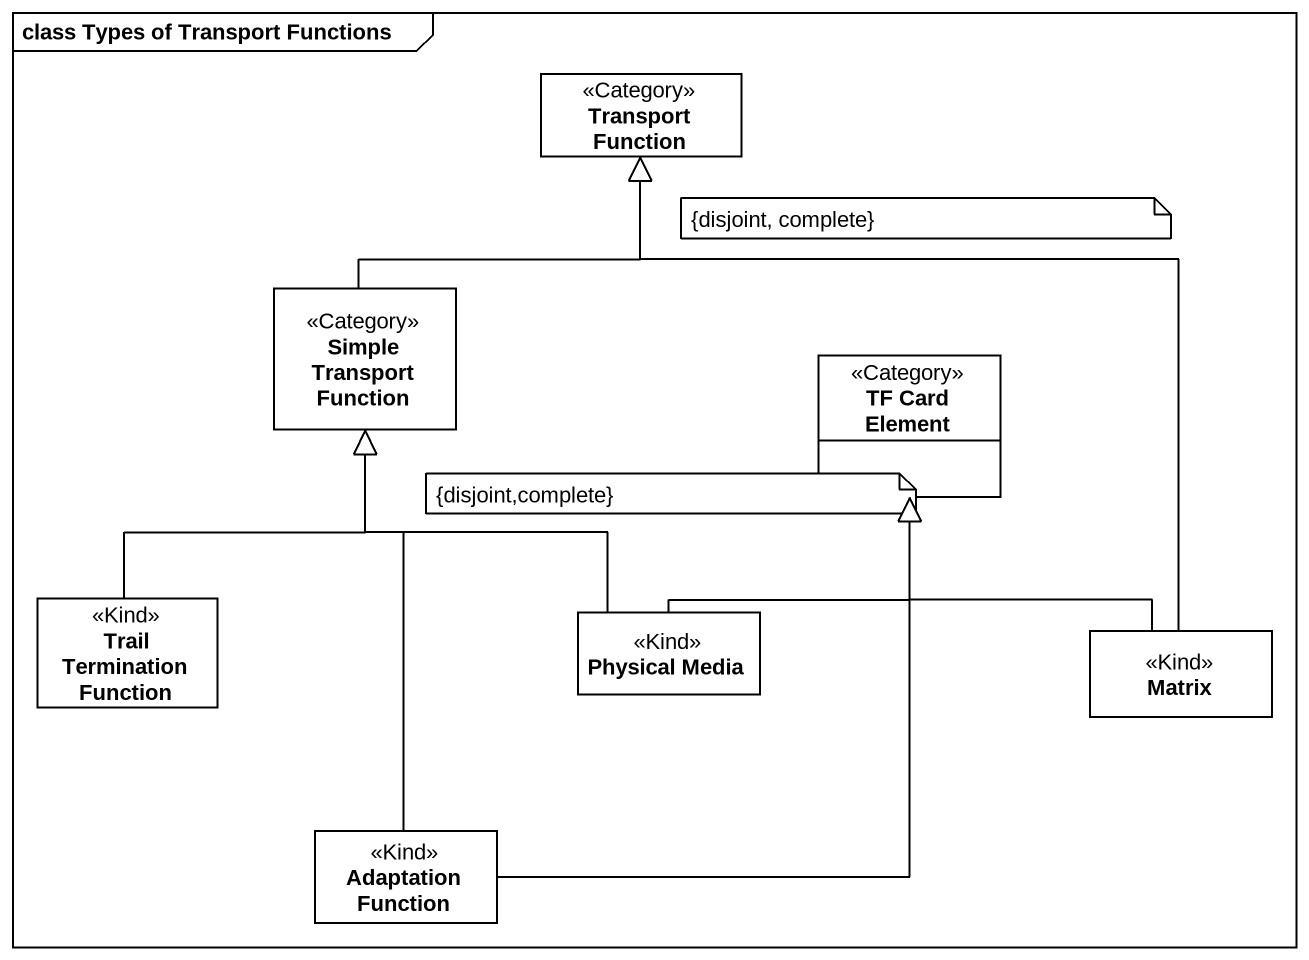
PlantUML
@startuml
mainframe class Types of Transport Functions
hide circle
hide empty members
class "Transport Function" as Transport_Function <<Category>>
class "Simple Transport Function" as Simple_Transport_Function <<Category>>
class "TF Card Element" as TF_Card_Element <<Category>>
class "Trail Termination Function" as Trail_Termination_Function <<Kind>>
class "Physical Media" as Physical_Media <<Kind>>
class Matrix <<Kind>>
class "Adaptation Function" as Adaptation_Function <<Kind>>
Simple_Transport_Function -up-|> Transport_Function
Trail_Termination_Function -up-|> Simple_Transport_Function
Physical_Media -up-|> Simple_Transport_Function
Physical_Media -up-|> TF_Card_Element
Matrix -up-|> Transport_Function
Matrix -up-|> TF_Card_Element
Adaptation_Function -up-|> Simple_Transport_Function
Adaptation_Function -up-|> TF_Card_Element
note as N1
  {disjoint, complete}
end note
note as N2
  {disjoint,complete}
end note
@enduml
